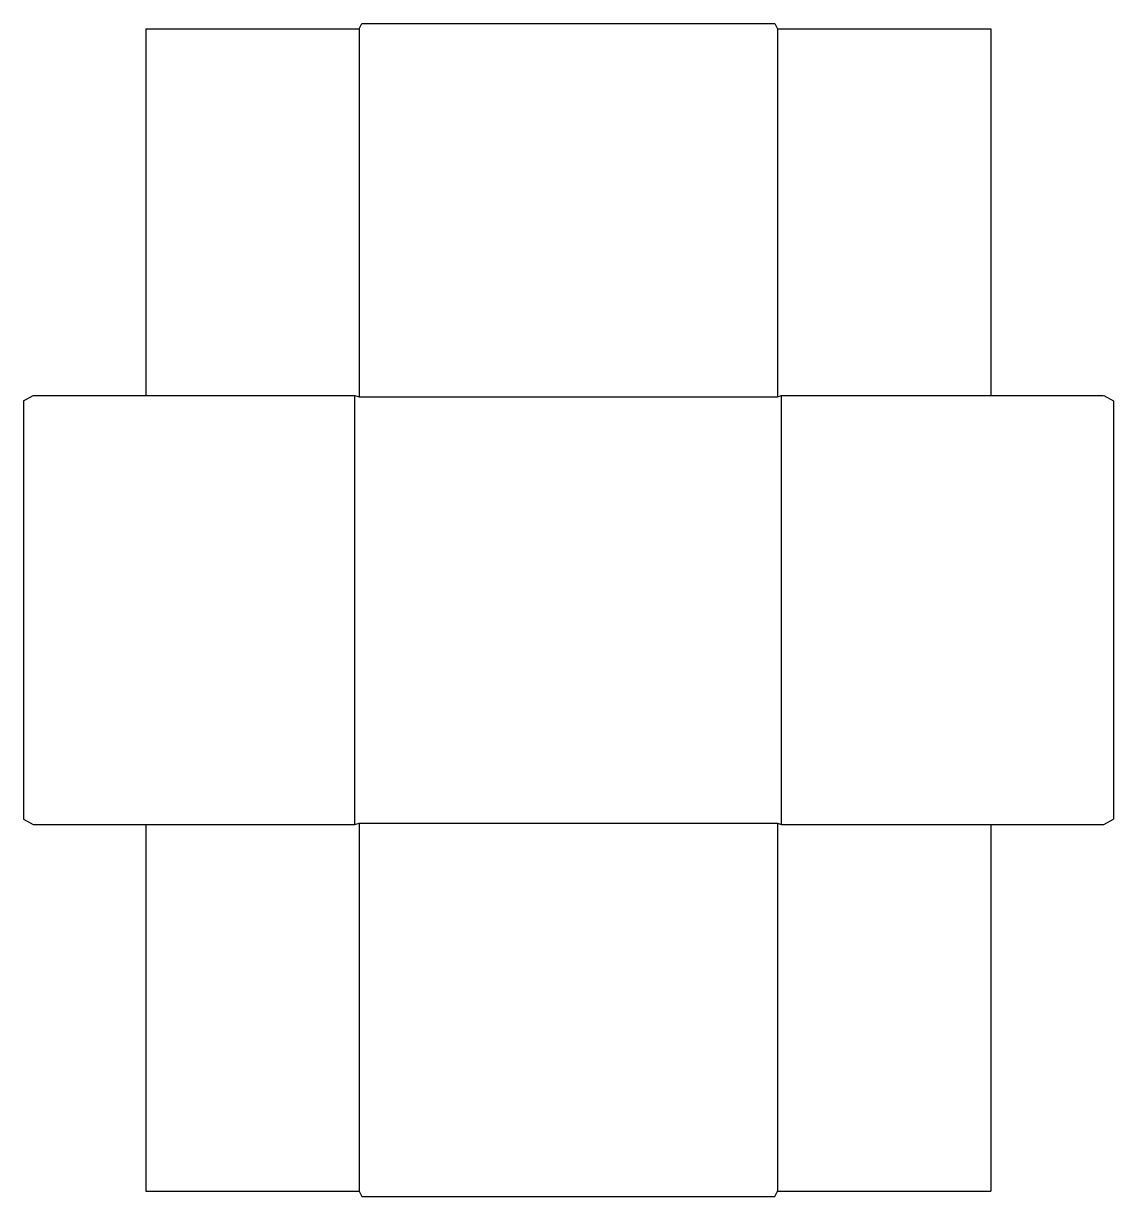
# Model space of a CAD drawing. Header units: millimetres. Extents: x 8 to 592, y 136 to 764.
import ezdxf

# ---------------------------------------------------------------- set-up
doc = ezdxf.new("R2010")
doc.units = ezdxf.units.MM
doc.layers.add('SolidLayer', color=7, linetype='CONTINUOUS')

msp = doc.modelspace()

# ---------------------------------------------------------------- linework, layer by layer
at = {"layer": 'SolidLayer', "color": 5}
for p, q in [((73.599748, 761.400043), (187.899739, 761.400043)), ((73.599748, 761.400043), (73.599748, 564.999831)), ((187.899739, 761.400043), (189.399752, 764.299876)), ((189.399752, 764.299876), (244.899732, 764.299876)), ((244.899732, 764.299876), (355.099758, 764.299876)), ((355.099758, 764.299876), (410.599817, 764.299876)), ((410.599817, 764.299876), (412.09974, 761.400043)), ((412.09974, 761.400043), (526.401065, 761.400043)), ((526.401065, 761.400043), (526.401065, 564.999831)), ((8.1, 562.099998), (13.300121, 564.999831)), ((8.1, 562.099998), (8.1, 337.900015)), ((13.298002, 564.999831), (185.699739, 564.999831)), ((185.699739, 564.999831), (187.899739, 564.298685)), ((412.09974, 564.298685), (414.29975, 564.999831)), ((414.29975, 564.999831), (586.810891, 564.999831)), ((586.898997, 564.999831), (592.100706, 562.099998)), ((592.100706, 562.099998), (592.100706, 337.900015)), ((8.1, 337.900015), (13.300121, 335.000182)), ((13.322725, 335.000182), (185.699739, 335.000182)), ((73.599748, 335.000182), (73.599748, 138.59997)), ((185.699739, 335.000182), (187.899739, 335.698682)), ((412.09974, 335.698682), (414.29975, 335.000182)), ((414.29975, 335.000182), (586.862802, 335.000182)), ((526.401065, 335.000182), (526.401065, 138.59997)), ((586.898997, 335.000182), (592.100706, 337.900015)), ((73.599748, 138.59997), (187.899739, 138.59997)), ((187.899739, 138.59997), (189.399752, 135.700137)), ((410.599817, 135.700137), (412.09974, 138.59997)), ((412.09974, 138.59997), (526.401065, 138.59997)), ((189.399752, 135.700137), (244.899732, 135.700137)), ((244.899732, 135.700137), (355.099758, 135.700137)), ((355.099758, 135.700137), (410.599817, 135.700137))]:
    msp.add_line(p, q, dxfattribs=at)
at = {"layer": 'SolidLayer', "color": 1}
for p, q in [((187.899739, 761.400043), (187.899739, 564.298685)), ((412.09974, 761.400043), (412.09974, 564.298685)), ((185.699739, 335.000182), (185.699739, 564.999831)), ((187.899739, 564.298685), (412.09974, 564.298685)), ((414.29975, 335.000182), (414.29975, 564.999831)), ((187.899739, 335.698682), (187.899739, 138.59997)), ((187.899739, 335.698682), (412.09974, 335.698682)), ((412.09974, 335.698682), (412.09974, 138.59997))]:
    msp.add_line(p, q, dxfattribs=at)

doc.saveas('drawing.dxf')
